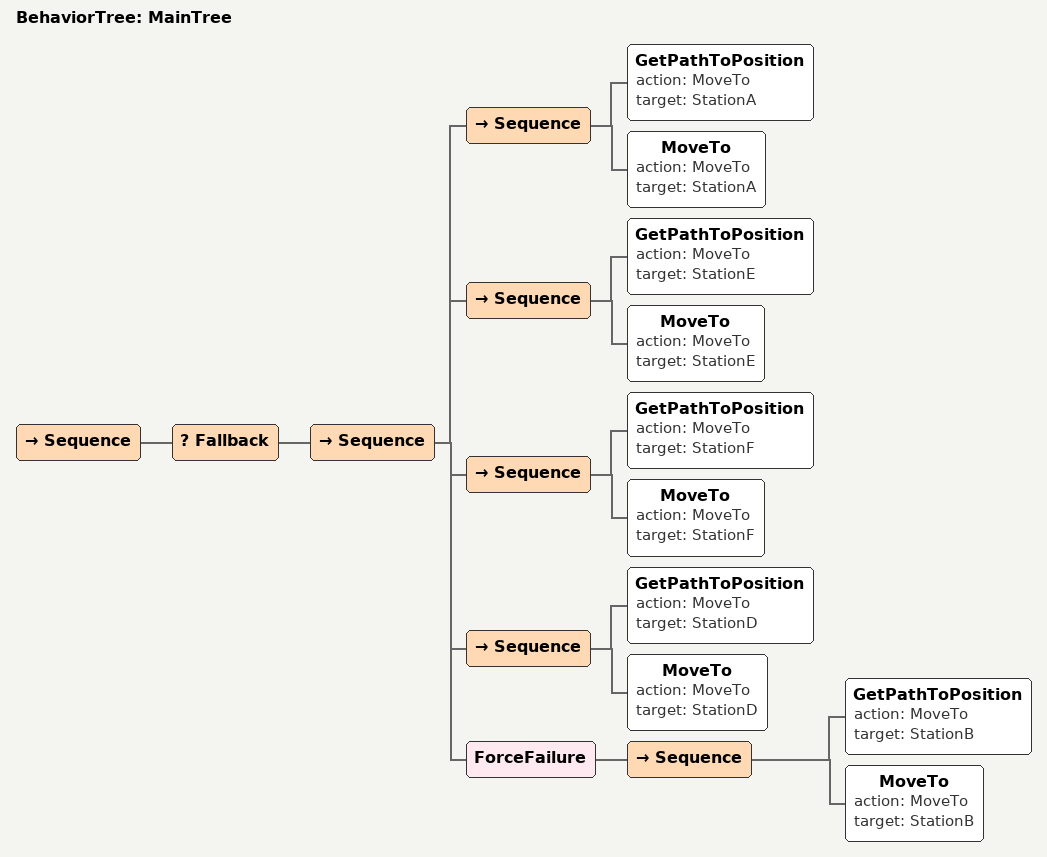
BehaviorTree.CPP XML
<root main_tree_to_execute = "MainTree" >
    <BehaviorTree ID="MainTree">
        <Sequence>
            <!-- StationA, StationE, StationF, StationD in order -->
            <Fallback>
                <Sequence>
                    <Sequence>
                        <GetPathToPosition action="MoveTo" target="StationA" />
                        <MoveTo action="MoveTo" target="StationA" />
                    </Sequence>
                    <Sequence>
                        <GetPathToPosition action="MoveTo" target="StationE" />
                        <MoveTo action="MoveTo" target="StationE" />
                    </Sequence>
                    <Sequence>
                        <GetPathToPosition action="MoveTo" target="StationF" />
                        <MoveTo action="MoveTo" target="StationF" />
                    </Sequence>
                    <Sequence>
                        <GetPathToPosition action="MoveTo" target="StationD" />
                        <MoveTo action="MoveTo" target="StationD" />
                    </Sequence>
                    <ForceFailure>
                        <Sequence>
                            <GetPathToPosition action="MoveTo" target="StationB" />
                            <MoveTo action="MoveTo" target="StationB" />
                        </Sequence>
                    </ForceFailure>
                </Sequence>
            </Fallback>
        </Sequence>
    </BehaviorTree>
</root>
